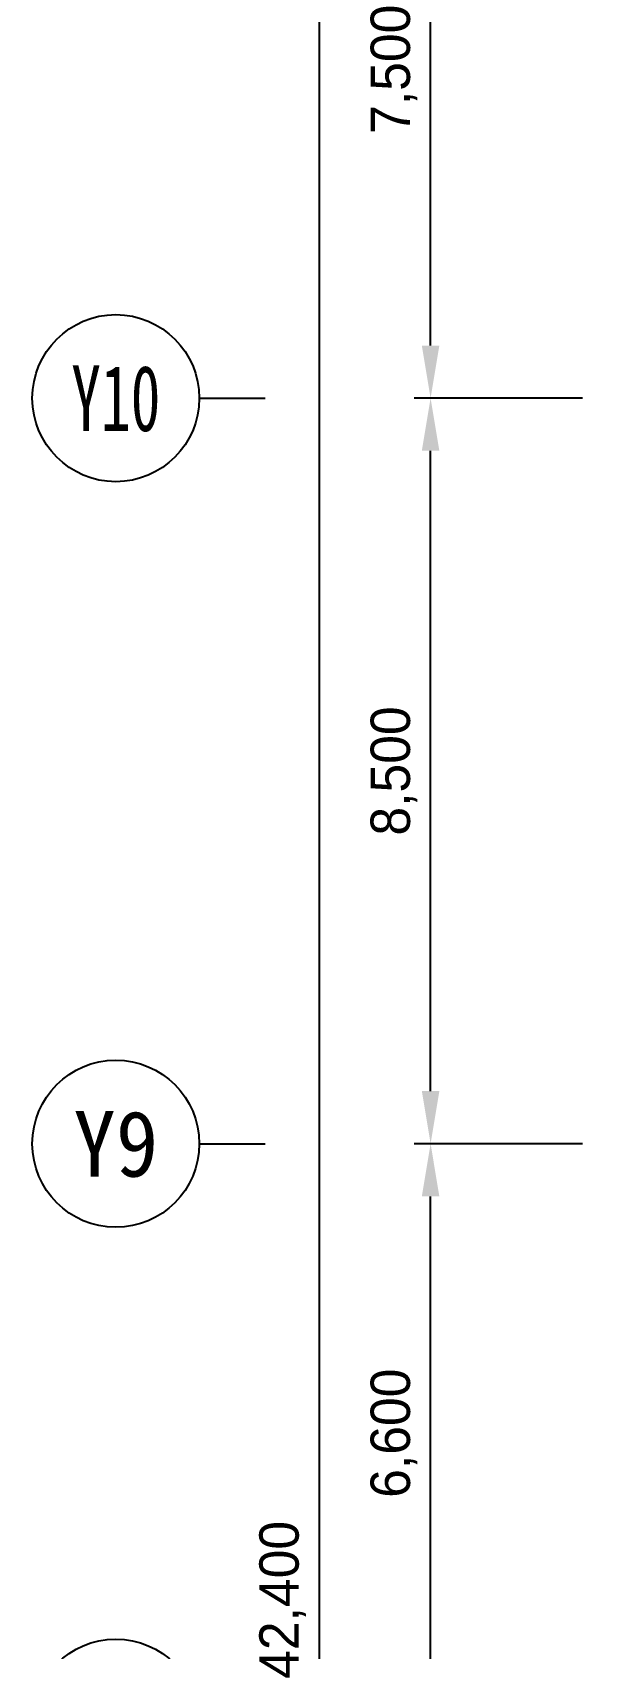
# Model space of a CAD drawing. Header units: millimetres. Extents: x 1710 to 94914, y 1329 to 63037.
# Drawn here: x 1710 to 8284, y 29838 to 48265 of the extents above; entities that cross this region are included whole.
import ezdxf
from ezdxf.enums import TextEntityAlignment as Align

# ---------------------------------------------------------------- set-up
doc = ezdxf.new("R2010")
doc.units = ezdxf.units.MM
doc.header["$LTSCALE"] = 120
doc.layers.add('ARCH', color=9, linetype='Continuous')
doc.styles.add('돋움', font='')
doc.styles.add('울릉도l', font='')
doc.styles.get('돋움').set_extended_font_data('DotumChe')
doc.styles.get('울릉도l').set_extended_font_data('Dotum')
doc.dimstyles.new('HS-300', dxfattribs={"dimscale": 150, "dimtxt": 3, "dimasz": 4, "dimexe": 1.25, "dimexo": 2, "dimgap": 1, "dimtad": 1, "dimtoh": 1, "dimdec": 0, "dimlunit": 6, "dimtxsty": '울릉도l', "dimcen": 2.5, "dimclrd": 15, "dimclre": 15, "dimadec": 0, "dimazin": 0, "dimtfac": 1, "dimtdec": 0, "dimtmove": 0, "dimatfit": 3, "dimfxl": 0, "dimarcsym": 0})

# ---------------------------------------------------------------- blocks, each defined once
blk = doc.blocks.new('*D19')
at = {"layer": 'ARCH', "color": 1, "lineweight": -2}
for p, q in [((7984, 35594, 0), (6066, 35594, 0)), ((6253, 29594, 0), (6253, 34994, 0)), ((7984, 28994, 0), (6066, 28994, 0))]:
    blk.add_line(p, q, dxfattribs=at)
at = {"layer": 'ARCH', "color": 1}
for points in [[(6153, 34994, 0), (6353, 34994, 0), (6253, 35594, 0)], [(6153, 29594, 0), (6353, 29594, 0), (6253, 28994, 0)]]:
    blk.add_solid(points, dxfattribs=at)
at = {"layer": 'ARCH', "color": 0, "insert": (5835, 32294, 0), "char_height": 450, "attachment_point": 5, "rotation": 90, "style": '울릉도l'}
blk.add_mtext('6,600', dxfattribs=at)
blk = doc.blocks.new('*D20')
at = {"layer": 'ARCH', "color": 1, "lineweight": -2}
for p, q in [((7984, 44094, 0), (6066, 44094, 0)), ((6253, 36194, 0), (6253, 43494, 0)), ((7984, 35594, 0), (6066, 35594, 0))]:
    blk.add_line(p, q, dxfattribs=at)
at = {"layer": 'ARCH', "color": 1}
for points in [[(6153, 43494, 0), (6353, 43494, 0), (6253, 44094, 0)], [(6153, 36194, 0), (6353, 36194, 0), (6253, 35594, 0)]]:
    blk.add_solid(points, dxfattribs=at)
at = {"layer": 'ARCH', "color": 0, "insert": (5835, 39844, 0), "char_height": 450, "attachment_point": 5, "rotation": 90, "style": '울릉도l'}
blk.add_mtext('8,500', dxfattribs=at)
blk = doc.blocks.new('*D21')
at = {"layer": 'ARCH', "color": 1, "lineweight": -2}
for p, q in [((7984, 51594, 0), (6066, 51594, 0)), ((6253, 44694, 0), (6253, 50994, 0)), ((7984, 44094, 0), (6066, 44094, 0))]:
    blk.add_line(p, q, dxfattribs=at)
at = {"layer": 'ARCH', "color": 1}
for points in [[(6153, 50994, 0), (6353, 50994, 0), (6253, 51594, 0)], [(6153, 44694, 0), (6353, 44694, 0), (6253, 44094, 0)]]:
    blk.add_solid(points, dxfattribs=at)
at = {"layer": 'ARCH', "color": 0, "insert": (5835, 47844, 0), "char_height": 450, "attachment_point": 5, "rotation": 90, "style": '울릉도l'}
blk.add_mtext('7,500', dxfattribs=at)
blk = doc.blocks.new('주열마킹$0$')
blk.add_line((0, 5), (0, 0))
blk.add_circle((0, 11.35), 6.35)
at = {"color": 3, "style": '돋움'}
blk.add_attdef('NO', text='', height=5, dxfattribs=at).set_placement((0, 11.35), align=Align.MIDDLE_CENTER)
blk = doc.blocks.new('*D32')
at = {"layer": 'ARCH', "color": 1, "lineweight": -2}
for p, q in [((6715, 51594, 0), (4797, 51594, 0)), ((4984, 9794, 0), (4984, 50994, 0)), ((6725, 9194, 0), (4797, 9194, 0))]:
    blk.add_line(p, q, dxfattribs=at)
at = {"layer": 'ARCH', "color": 1}
for points in [[(4884, 50994, 0), (5084, 50994, 0), (4984, 51594, 0)], [(4884, 9794, 0), (5084, 9794, 0), (4984, 9194, 0)]]:
    blk.add_solid(points, dxfattribs=at)
at = {"layer": 'ARCH', "color": 0, "insert": (4566, 30394, 0), "char_height": 450, "attachment_point": 5, "rotation": 90, "style": '울릉도l'}
blk.add_mtext('42,400', dxfattribs=at)

msp = doc.modelspace()

# ---------------------------------------------------------------- block references
at = {"layer": 'ARCH', "color": 9}
ref = msp.add_blockref('주열마킹$0$', (4365, 44094.2, 0), dxfattribs=dict(at, xscale=150, yscale=150, zscale=150, rotation=90))
ref.add_attrib('NO', 'Y10', dxfattribs={"layer": '0', "color": 3, "height": 750, "style": '돋움', "width": 0.7}).set_placement((2662.5, 44094.2, 0), align=Align.MIDDLE_CENTER)
ref = msp.add_blockref('주열마킹$0$', (4365, 35594.2, 0), dxfattribs=dict(at, xscale=150, yscale=150, zscale=150, rotation=90))
ref.add_attrib('NO', 'Y9', dxfattribs={"layer": '0', "color": 3, "height": 750, "style": '돋움'}).set_placement((2662.5, 35594.2, 0), align=Align.MIDDLE_CENTER)
ref = msp.add_blockref('주열마킹$0$', (4365, 28994.2, 0), dxfattribs=dict(at, xscale=150, yscale=150, zscale=150, rotation=90))
ref.add_attrib('NO', 'Y8', dxfattribs={"layer": '0', "color": 3, "height": 750, "style": '돋움'}).set_placement((2662.5, 28994.2, 0), align=Align.MIDDLE_CENTER)

# ---------------------------------------------------------------- dimensions: what is measured, and where the dimension line sits
for base, p1, p2, picture, middle in [((4984.3, 51594.2, 0), (7025, 9194.2, 0), (7015.4, 51594.2, 0), '*D32', (4565.6, 30394.2, 0)), ((6253.2, 51594.2, 0), (8284.4, 44094.2, 0), (8284.4, 51594.2, 0), '*D21', (5834.5, 47844.2, 0)), ((6253.2, 44094.2, 0), (8284.4, 35594.2, 0), (8284.4, 44094.2, 0), '*D20', (5834.5, 39844.2, 0)), ((6253.2, 35594.2, 0), (8284.4, 28994.2, 0), (8284.4, 35594.2, 0), '*D19', (5834.5, 32294.2, 0))]:
    dim = msp.add_linear_dim(base=base, p1=p1, p2=p2, angle=90, dimstyle='HS-300', override={"dimclrd": 1, "dimclre": 1, "dimtmove": 1}, dxfattribs=at)
    dim.commit()
    dim.dimension.update_dxf_attribs({"geometry": picture, "text_midpoint": middle})

doc.saveas('drawing.dxf')
